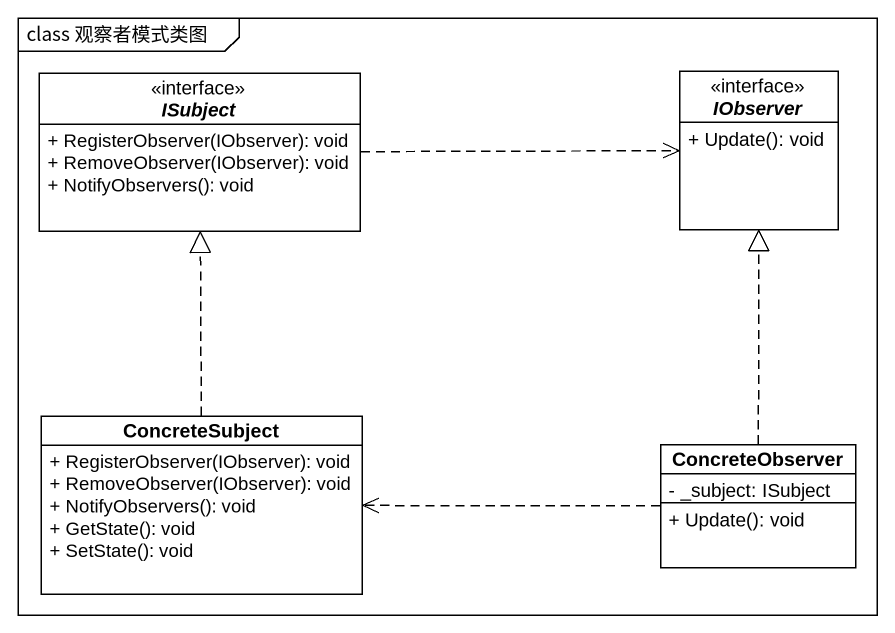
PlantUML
@startuml
mainframe class 观察者模式类图
hide circle
hide empty members
skinparam classAttributeIconSize 0
interface ISubject {
  + RegisterObserver(IObserver): void
  + RemoveObserver(IObserver): void
  + NotifyObservers(): void
}
interface IObserver {
  + Update(): void
}
class ConcreteSubject {
  + RegisterObserver(IObserver): void
  + RemoveObserver(IObserver): void
  + NotifyObservers(): void
  + GetState(): void
  + SetState(): void
}
class ConcreteObserver {
  - _subject: ISubject
  + Update(): void
}
ISubject .right.> IObserver
ConcreteSubject .up.|> ISubject
ConcreteObserver .up.|> IObserver
ConcreteObserver .left.> ConcreteSubject
@enduml
